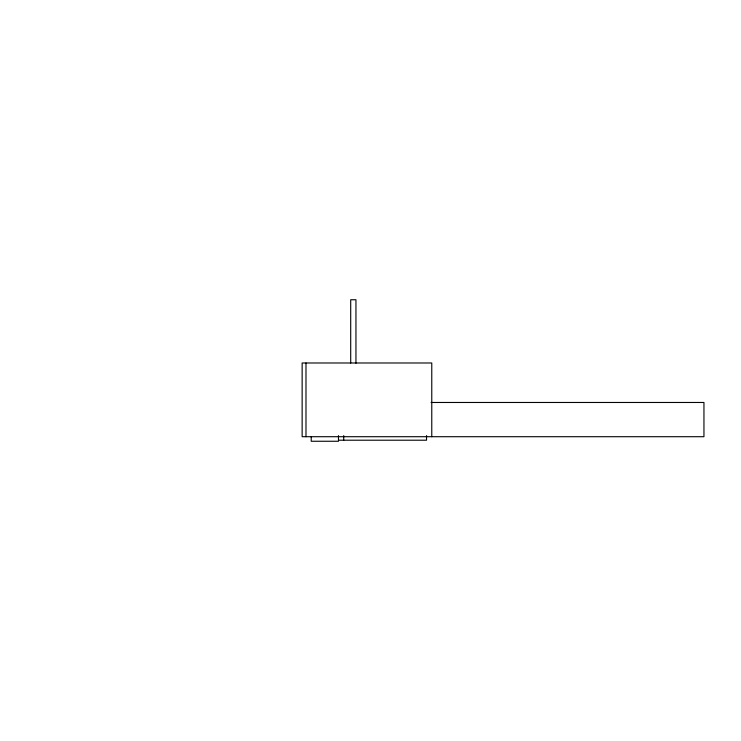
<?xml version="1.0" encoding="UTF-8"?>
<svg xmlns="http://www.w3.org/2000/svg" width="741" height="741" viewBox="0 0 741 741"><rect width="100%" height="100%" fill="white"/><g stroke="black" fill="none" stroke-linecap="round" stroke-linejoin="round"><path stroke-width="1.11" d="M431.095 402.474L703.95 402.474L703.95 436.708L302.143 436.708L302.143 362.988L431.771 362.988L431.771 436.708M338.48 440.21L426.529 440.21L426.529 435.597M355.949 363.229L355.949 299.744L350.706 299.744L350.706 363.053M343.722 435.597L343.722 440.21M338.48 435.597L338.48 441.256L311.22 441.256L311.22 436.653M305.987 362.988L305.987 436.708"/></g></svg>
